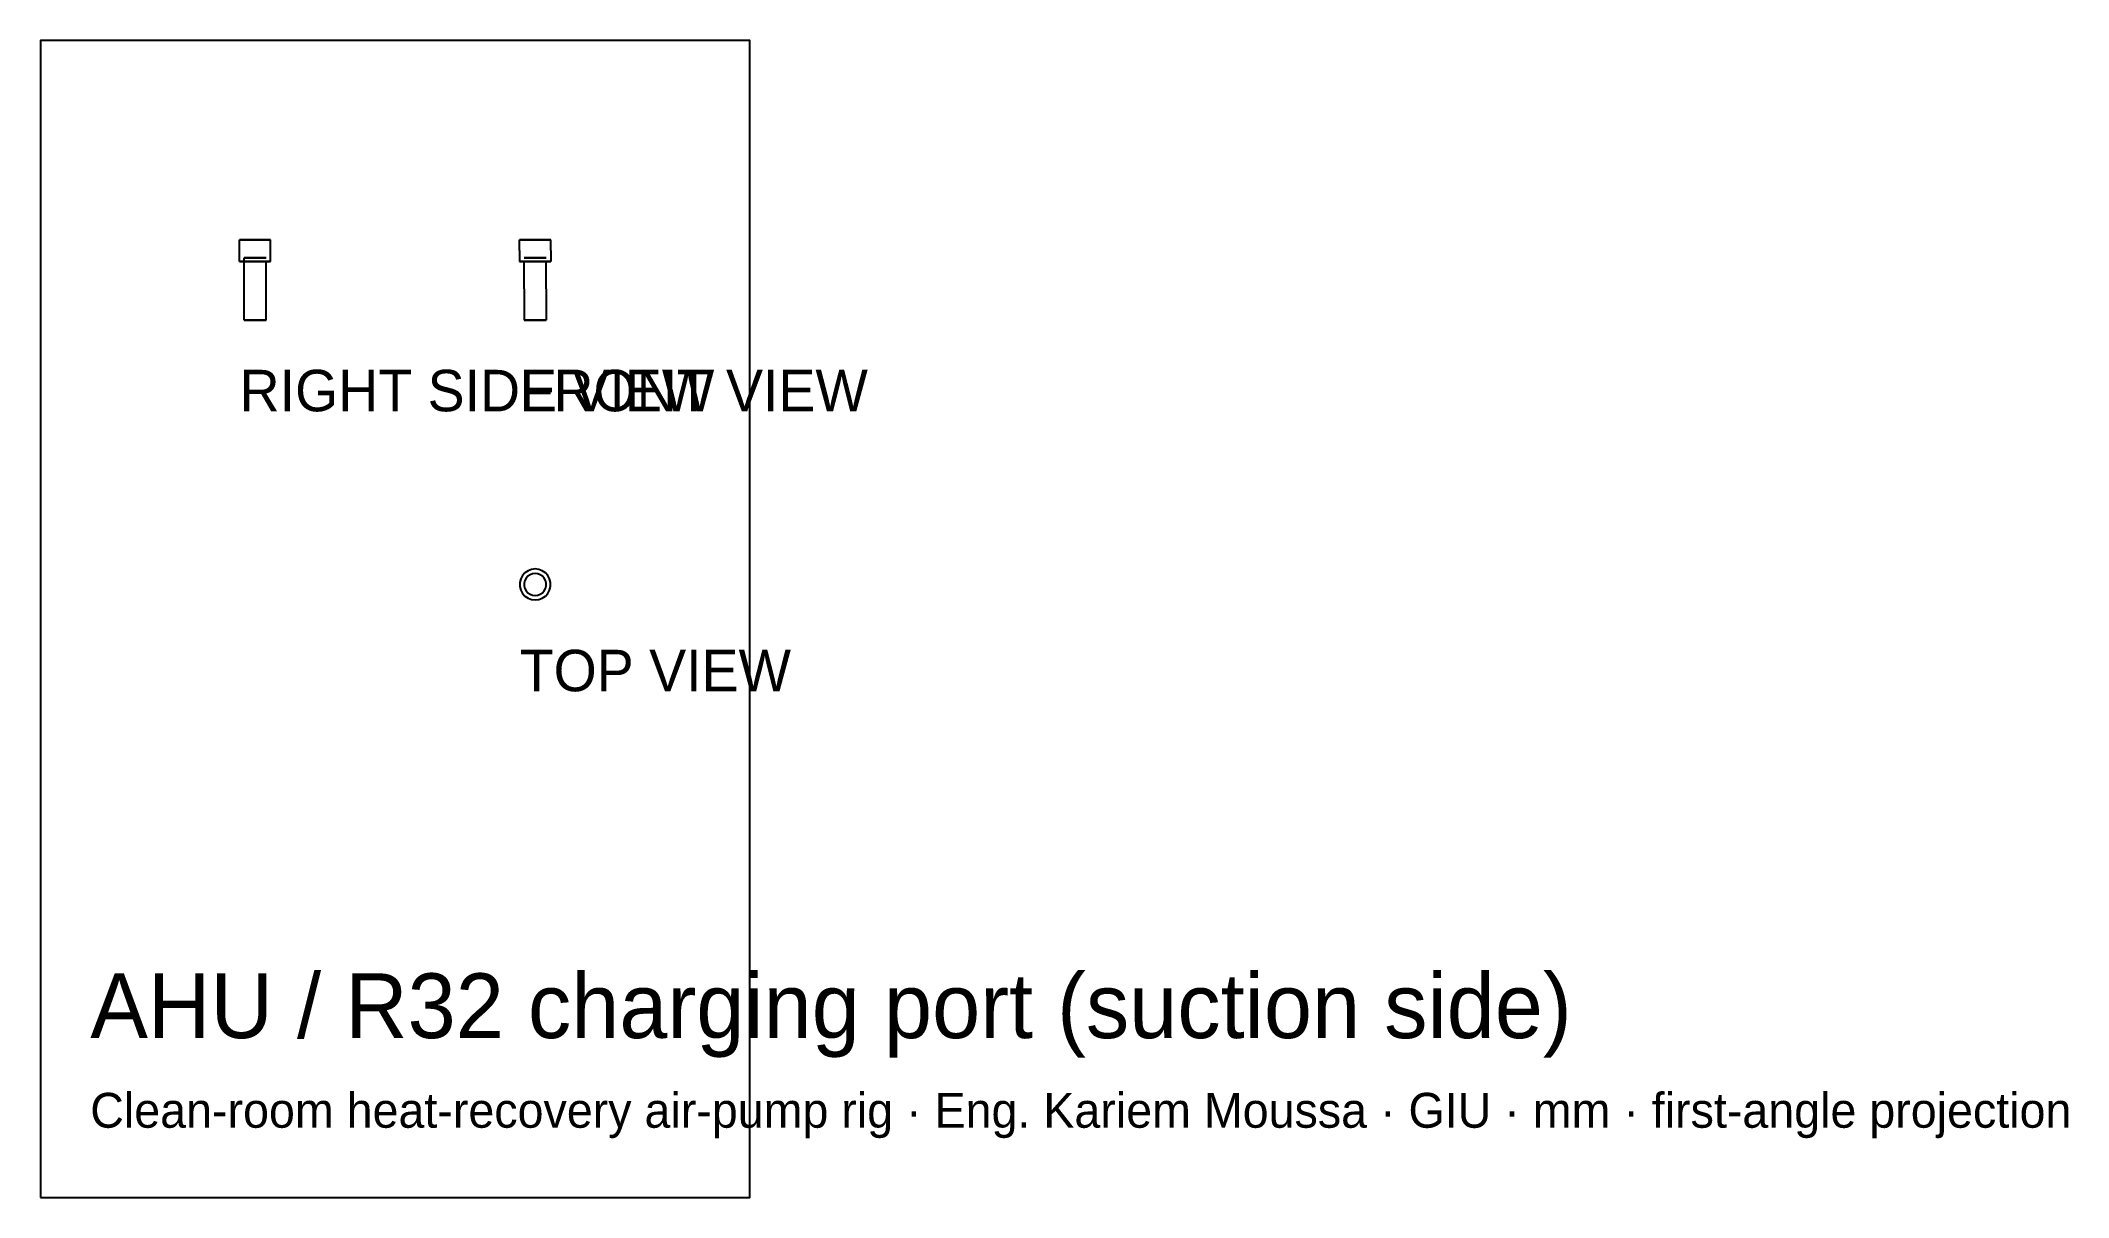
# Model space of a CAD drawing. Header units: millimetres. Extents: x -324 to -201, y -37 to 32.
import ezdxf

# ---------------------------------------------------------------- set-up
doc = ezdxf.new("R2010")
doc.units = ezdxf.units.MM
for name, color, linetype in [('BORDER', 7, 'Continuous'), ('HIDDEN', 8, 'Continuous'), ('TEXT', 5, 'Continuous'), ('VISIBLE', 7, 'Continuous')]:
    doc.layers.add(name, color=color, linetype=linetype)

msp = doc.modelspace()

# ---------------------------------------------------------------- linework, layer by layer
at = {"layer": 'BORDER'}
msp.add_lwpolyline([(-323.56, -37.39), (-280.81, -37.39), (-280.81, 32.32), (-323.56, 32.32)], close=True, dxfattribs=at)
at = {"layer": 'HIDDEN'}
for points in [[(-311.53, 20.32), (-311.56, 20.32)], [(-311.45, 20.32), (-311.53, 20.32)], [(-311.32, 20.32), (-311.45, 20.32)], [(-311.15, 20.32), (-311.32, 20.32)], [(-310.95, 20.32), (-311.15, 20.32)], [(-310.73, 20.32), (-310.95, 20.32)], [(-310.51, 20.32), (-310.73, 20.32)], [(-310.29, 20.32), (-310.51, 20.32)], [(-310.09, 20.32), (-310.29, 20.32)], [(-309.92, 20.32), (-310.09, 20.32)], [(-309.79, 20.32), (-309.92, 20.32)], [(-309.71, 20.32), (-309.79, 20.32)], [(-309.69, 20.32), (-309.71, 20.32)], [(-294.68, 20.32), (-294.69, 20.32)], [(-294.62, 20.32), (-294.68, 20.32)], [(-294.52, 20.32), (-294.62, 20.32)], [(-294.37, 20.32), (-294.52, 20.32)], [(-294.18, 20.32), (-294.37, 20.32)], [(-293.97, 20.32), (-294.18, 20.32)], [(-293.75, 20.32), (-293.97, 20.32)], [(-293.53, 20.32), (-293.75, 20.32)], [(-293.32, 20.32), (-293.53, 20.32)], [(-293.13, 20.32), (-293.32, 20.32)], [(-292.98, 20.32), (-293.13, 20.32)], [(-292.88, 20.32), (-292.98, 20.32)], [(-292.82, 20.32), (-292.88, 20.32)], [(-292.81, 20.32), (-292.82, 20.32)], [(-311.53, 19), (-311.56, 19)], [(-311.45, 19), (-311.53, 19)], [(-311.32, 19), (-311.45, 19)], [(-311.15, 19), (-311.32, 19)], [(-311.28, 19), (-311.28, 19.22)], [(-311.26, 19.22), (-311.28, 19.22)], [(-311.28, 19.22), (-311.26, 19.22)], [(-311.2, 19.22), (-311.26, 19.22)], [(-311.26, 19.22), (-311.2, 19.22)], [(-311.11, 19.22), (-311.2, 19.22)], [(-311.2, 19.22), (-311.11, 19.22)], [(-310.95, 19), (-311.15, 19)], [(-310.99, 19.22), (-311.11, 19.22)], [(-311.11, 19.22), (-310.99, 19.22)], [(-310.85, 19.22), (-310.99, 19.22)], [(-310.99, 19.22), (-310.85, 19.22)], [(-310.73, 19), (-310.95, 19)], [(-310.7, 19.22), (-310.85, 19.22)], [(-310.85, 19.22), (-310.7, 19.22)], [(-310.51, 19), (-310.73, 19)], [(-310.54, 19.22), (-310.7, 19.22)], [(-310.7, 19.22), (-310.54, 19.22)], [(-310.39, 19.22), (-310.54, 19.22)], [(-310.54, 19.22), (-310.39, 19.22)], [(-310.29, 19), (-310.51, 19)], [(-310.25, 19.22), (-310.39, 19.22)], [(-310.39, 19.22), (-310.25, 19.22)], [(-310.09, 19), (-310.29, 19)], [(-310.13, 19.22), (-310.25, 19.22)], [(-310.25, 19.22), (-310.13, 19.22)], [(-310.04, 19.22), (-310.13, 19.22)], [(-310.13, 19.22), (-310.04, 19.22)], [(-309.92, 19), (-310.09, 19)], [(-309.98, 19.22), (-310.04, 19.22)], [(-310.04, 19.22), (-309.98, 19.22)], [(-309.96, 19.22), (-309.98, 19.22)], [(-309.98, 19.22), (-309.96, 19.22)], [(-309.79, 19), (-309.92, 19)], [(-309.71, 19), (-309.79, 19)], [(-309.69, 19), (-309.71, 19)], [(-294.68, 19), (-294.69, 19)], [(-294.62, 19), (-294.68, 19)], [(-294.52, 19), (-294.62, 19)], [(-294.37, 19), (-294.52, 19)], [(-294.41, 19.22), (-294.37, 19.22)], [(-294.41, 19.22), (-294.41, 19.22)], [(-294.41, 19.22), (-294.41, 19.22)], [(-294.37, 19.22), (-294.41, 19.22)], [(-294.37, 19.22), (-294.29, 19.22)], [(-294.29, 19.22), (-294.37, 19.22)], [(-294.18, 19), (-294.37, 19)], [(-294.29, 19.22), (-294.19, 19.22)], [(-294.19, 19.22), (-294.29, 19.22)], [(-294.19, 19.22), (-294.06, 19.22)], [(-294.06, 19.22), (-294.19, 19.22)], [(-293.97, 19), (-294.18, 19)], [(-294.06, 19.22), (-293.91, 19.22)], [(-293.91, 19.22), (-294.06, 19.22)], [(-293.75, 19), (-293.97, 19)], [(-293.91, 19.22), (-293.75, 19.22)], [(-293.75, 19.22), (-293.91, 19.22)], [(-293.59, 19.22), (-293.75, 19.22)], [(-293.75, 19.22), (-293.59, 19.22)], [(-293.53, 19), (-293.75, 19)], [(-293.44, 19.22), (-293.59, 19.22)], [(-293.59, 19.22), (-293.44, 19.22)], [(-293.32, 19), (-293.53, 19)], [(-293.31, 19.22), (-293.44, 19.22)], [(-293.44, 19.22), (-293.31, 19.22)], [(-293.13, 19), (-293.32, 19)], [(-293.21, 19.22), (-293.31, 19.22)], [(-293.31, 19.22), (-293.21, 19.22)], [(-293.13, 19.22), (-293.21, 19.22)], [(-293.21, 19.22), (-293.13, 19.22)], [(-293.09, 19.22), (-293.13, 19.22)], [(-293.13, 19.22), (-293.09, 19.22)], [(-292.98, 19), (-293.13, 19)], [(-293.09, 19.22), (-293.09, 19.22)], [(-293.09, 19.22), (-293.09, 19.22)], [(-292.88, 19), (-292.98, 19)], [(-292.82, 19), (-292.88, 19)], [(-292.81, 19), (-292.82, 19)], [(-311.26, 15.48), (-311.28, 15.48)], [(-311.2, 15.48), (-311.26, 15.48)], [(-311.11, 15.48), (-311.2, 15.48)], [(-310.99, 15.48), (-311.11, 15.48)], [(-310.85, 15.48), (-310.99, 15.48)], [(-310.7, 15.48), (-310.85, 15.48)], [(-310.54, 15.48), (-310.7, 15.48)], [(-310.39, 15.48), (-310.54, 15.48)], [(-310.25, 15.48), (-310.39, 15.48)], [(-310.13, 15.48), (-310.25, 15.48)], [(-310.04, 15.48), (-310.13, 15.48)], [(-309.98, 15.48), (-310.04, 15.48)], [(-309.96, 15.48), (-309.98, 15.48)], [(-294.41, 15.48), (-294.41, 15.48)], [(-294.37, 15.48), (-294.41, 15.48)], [(-294.29, 15.48), (-294.37, 15.48)], [(-294.19, 15.48), (-294.29, 15.48)], [(-294.06, 15.48), (-294.19, 15.48)], [(-293.91, 15.48), (-294.06, 15.48)], [(-293.75, 15.48), (-293.91, 15.48)], [(-293.59, 15.48), (-293.75, 15.48)], [(-293.44, 15.48), (-293.59, 15.48)], [(-293.31, 15.48), (-293.44, 15.48)], [(-293.21, 15.48), (-293.31, 15.48)], [(-293.13, 15.48), (-293.21, 15.48)], [(-293.09, 15.48), (-293.13, 15.48)], [(-293.09, 15.48), (-293.09, 15.48)], [(-294.52, 0.08), (-294.62, -0.12)], [(-294.37, 0.24), (-294.52, 0.08)], [(-294.18, 0.37), (-294.37, 0.24)], [(-294.19, 0.04), (-294.29, -0.08)], [(-294.19, 0.04), (-294.29, -0.08)], [(-294.06, 0.13), (-294.19, 0.04)], [(-294.06, 0.13), (-294.19, 0.04)], [(-293.97, 0.45), (-294.18, 0.37)], [(-293.91, 0.19), (-294.06, 0.13)], [(-293.91, 0.19), (-294.06, 0.13)], [(-293.75, 0.48), (-293.97, 0.45)], [(-293.75, 0.2), (-293.91, 0.19)], [(-293.75, 0.2), (-293.91, 0.19)], [(-293.53, 0.45), (-293.75, 0.48)], [(-293.59, 0.19), (-293.75, 0.2)], [(-293.59, 0.19), (-293.75, 0.2)], [(-293.44, 0.13), (-293.59, 0.19)], [(-293.44, 0.13), (-293.59, 0.19)], [(-293.32, 0.37), (-293.53, 0.45)], [(-293.31, 0.04), (-293.44, 0.13)], [(-293.31, 0.04), (-293.44, 0.13)], [(-293.13, 0.24), (-293.32, 0.37)], [(-293.21, -0.08), (-293.31, 0.04)], [(-293.21, -0.08), (-293.31, 0.04)], [(-292.98, 0.08), (-293.13, 0.24)], [(-292.88, -0.12), (-292.98, 0.08)], [(-294.62, -0.12), (-294.68, -0.34)], [(-294.68, -0.34), (-294.68, -0.57)], [(-294.68, -0.57), (-294.62, -0.79)], [(-294.62, -0.79), (-294.52, -0.99)], [(-294.52, -0.99), (-294.37, -1.15)], [(-294.37, -0.22), (-294.41, -0.38)], [(-294.37, -0.22), (-294.41, -0.38)], [(-294.41, -0.38), (-294.41, -0.53)], [(-294.41, -0.38), (-294.41, -0.53)], [(-294.41, -0.53), (-294.37, -0.69)], [(-294.41, -0.53), (-294.37, -0.69)], [(-294.29, -0.08), (-294.37, -0.22)], [(-294.29, -0.08), (-294.37, -0.22)], [(-294.37, -0.69), (-294.29, -0.83)], [(-294.37, -0.69), (-294.29, -0.83)], [(-294.37, -1.15), (-294.18, -1.28)], [(-294.29, -0.83), (-294.19, -0.95)], [(-294.29, -0.83), (-294.19, -0.95)], [(-294.19, -0.95), (-294.06, -1.04)], [(-294.19, -0.95), (-294.06, -1.04)], [(-294.06, -1.04), (-293.91, -1.1)], [(-294.06, -1.04), (-293.91, -1.1)], [(-293.91, -1.1), (-293.75, -1.12)], [(-293.91, -1.1), (-293.75, -1.12)], [(-293.75, -1.12), (-293.59, -1.1)], [(-293.75, -1.12), (-293.59, -1.1)], [(-293.59, -1.1), (-293.44, -1.04)], [(-293.59, -1.1), (-293.44, -1.04)], [(-293.44, -1.04), (-293.31, -0.95)], [(-293.44, -1.04), (-293.31, -0.95)], [(-293.32, -1.28), (-293.13, -1.15)], [(-293.31, -0.95), (-293.21, -0.83)], [(-293.31, -0.95), (-293.21, -0.83)], [(-293.13, -0.22), (-293.21, -0.08)], [(-293.13, -0.22), (-293.21, -0.08)], [(-293.21, -0.83), (-293.13, -0.69)], [(-293.21, -0.83), (-293.13, -0.69)], [(-293.09, -0.38), (-293.13, -0.22)], [(-293.09, -0.38), (-293.13, -0.22)], [(-293.13, -0.69), (-293.09, -0.53)], [(-293.13, -0.69), (-293.09, -0.53)], [(-293.13, -1.15), (-292.98, -0.99)], [(-293.09, -0.53), (-293.09, -0.38)], [(-293.09, -0.53), (-293.09, -0.38)], [(-292.98, -0.99), (-292.88, -0.79)], [(-292.82, -0.34), (-292.88, -0.12)], [(-292.88, -0.79), (-292.82, -0.57)], [(-292.82, -0.57), (-292.82, -0.34)], [(-294.18, -1.28), (-293.97, -1.36)], [(-293.97, -1.36), (-293.75, -1.39)], [(-293.75, -1.39), (-293.53, -1.36)], [(-293.53, -1.36), (-293.32, -1.28)]]:
    msp.add_lwpolyline(points, dxfattribs=at)
at = {"layer": 'VISIBLE'}
for points in [[(-311.56, 19), (-311.56, 20.32)], [(-311.56, 20.32), (-311.53, 20.32)], [(-311.53, 20.32), (-311.45, 20.32)], [(-311.45, 20.32), (-311.32, 20.32)], [(-311.32, 20.32), (-311.15, 20.32)], [(-311.15, 20.32), (-310.95, 20.32)], [(-310.95, 20.32), (-310.73, 20.32)], [(-310.73, 20.32), (-310.51, 20.32)], [(-310.51, 20.32), (-310.29, 20.32)], [(-310.29, 20.32), (-310.09, 20.32)], [(-310.09, 20.32), (-309.92, 20.32)], [(-309.92, 20.32), (-309.79, 20.32)], [(-309.79, 20.32), (-309.71, 20.32)], [(-309.71, 20.32), (-309.69, 20.32)], [(-309.69, 19), (-309.69, 20.32)], [(-294.68, 20.32), (-294.62, 20.32)], [(-294.69, 20.32), (-294.68, 20.32)], [(-294.69, 19.66), (-294.69, 20.32)], [(-294.69, 19.66), (-294.69, 19)], [(-294.62, 20.32), (-294.52, 20.32)], [(-294.52, 20.32), (-294.37, 20.32)], [(-294.37, 20.32), (-294.18, 20.32)], [(-294.18, 20.32), (-293.97, 20.32)], [(-293.97, 20.32), (-293.75, 20.32)], [(-293.75, 20.32), (-293.53, 20.32)], [(-293.53, 20.32), (-293.32, 20.32)], [(-293.32, 20.32), (-293.13, 20.32)], [(-293.13, 20.32), (-292.98, 20.32)], [(-292.98, 20.32), (-292.88, 20.32)], [(-292.88, 20.32), (-292.82, 20.32)], [(-292.82, 20.32), (-292.81, 20.32)], [(-292.81, 19.66), (-292.81, 20.32)], [(-292.81, 19.66), (-292.81, 19)], [(-311.56, 19), (-311.53, 19)], [(-311.53, 19), (-311.45, 19)], [(-311.45, 19), (-311.32, 19)], [(-311.32, 19), (-311.15, 19)], [(-311.28, 15.48), (-311.28, 19)], [(-311.15, 19), (-310.95, 19)], [(-310.95, 19), (-310.73, 19)], [(-310.73, 19), (-310.51, 19)], [(-310.51, 19), (-310.29, 19)], [(-310.29, 19), (-310.09, 19)], [(-310.09, 19), (-309.92, 19)], [(-309.96, 15.48), (-309.96, 19)], [(-309.92, 19), (-309.79, 19)], [(-309.79, 19), (-309.71, 19)], [(-309.71, 19), (-309.69, 19)], [(-294.68, 19), (-294.62, 19)], [(-294.69, 19), (-294.68, 19)], [(-294.62, 19), (-294.52, 19)], [(-294.52, 19), (-294.37, 19)], [(-294.41, 17.35), (-294.41, 19)], [(-294.37, 19), (-294.18, 19)], [(-294.18, 19), (-293.97, 19)], [(-293.97, 19), (-293.75, 19)], [(-293.75, 19), (-293.53, 19)], [(-293.53, 19), (-293.32, 19)], [(-293.32, 19), (-293.13, 19)], [(-293.13, 19), (-292.98, 19)], [(-293.09, 17.35), (-293.09, 19)], [(-292.98, 19), (-292.88, 19)], [(-292.88, 19), (-292.82, 19)], [(-292.82, 19), (-292.81, 19)], [(-294.41, 17.35), (-294.41, 15.48)], [(-293.09, 17.35), (-293.09, 15.48)], [(-311.28, 15.48), (-311.26, 15.48)], [(-311.26, 15.48), (-311.2, 15.48)], [(-311.2, 15.48), (-311.11, 15.48)], [(-311.11, 15.48), (-310.99, 15.48)], [(-310.99, 15.48), (-310.85, 15.48)], [(-310.85, 15.48), (-310.7, 15.48)], [(-310.7, 15.48), (-310.54, 15.48)], [(-310.54, 15.48), (-310.39, 15.48)], [(-310.39, 15.48), (-310.25, 15.48)], [(-310.25, 15.48), (-310.13, 15.48)], [(-310.13, 15.48), (-310.04, 15.48)], [(-310.04, 15.48), (-309.98, 15.48)], [(-309.98, 15.48), (-309.96, 15.48)], [(-294.41, 15.48), (-294.37, 15.48)], [(-294.41, 15.48), (-294.41, 15.48)], [(-294.37, 15.48), (-294.29, 15.48)], [(-294.29, 15.48), (-294.19, 15.48)], [(-294.19, 15.48), (-294.06, 15.48)], [(-294.06, 15.48), (-293.91, 15.48)], [(-293.91, 15.48), (-293.75, 15.48)], [(-293.75, 15.48), (-293.59, 15.48)], [(-293.59, 15.48), (-293.44, 15.48)], [(-293.44, 15.48), (-293.31, 15.48)], [(-293.31, 15.48), (-293.21, 15.48)], [(-293.21, 15.48), (-293.13, 15.48)], [(-293.13, 15.48), (-293.09, 15.48)], [(-293.09, 15.48), (-293.09, 15.48)], [(-294.52, 0.08), (-294.62, -0.12)], [(-294.37, 0.24), (-294.52, 0.08)], [(-294.18, 0.37), (-294.37, 0.24)], [(-293.97, 0.45), (-294.18, 0.37)], [(-293.75, 0.48), (-293.97, 0.45)], [(-293.53, 0.45), (-293.75, 0.48)], [(-293.32, 0.37), (-293.53, 0.45)], [(-293.13, 0.24), (-293.32, 0.37)], [(-292.98, 0.08), (-293.13, 0.24)], [(-292.88, -0.12), (-292.98, 0.08)], [(-294.62, -0.12), (-294.68, -0.34)], [(-294.68, -0.34), (-294.68, -0.57)], [(-294.68, -0.57), (-294.62, -0.79)], [(-294.62, -0.79), (-294.52, -0.99)], [(-294.52, -0.99), (-294.37, -1.15)], [(-294.37, -1.15), (-294.18, -1.28)], [(-293.32, -1.28), (-293.13, -1.15)], [(-293.13, -1.15), (-292.98, -0.99)], [(-292.98, -0.99), (-292.88, -0.79)], [(-292.82, -0.34), (-292.88, -0.12)], [(-292.88, -0.79), (-292.82, -0.57)], [(-292.82, -0.57), (-292.82, -0.34)], [(-294.18, -1.28), (-293.97, -1.36)], [(-293.97, -1.36), (-293.75, -1.39)], [(-293.75, -1.39), (-293.53, -1.36)], [(-293.53, -1.36), (-293.32, -1.28)]]:
    msp.add_lwpolyline(points, dxfattribs=at)

# ---------------------------------------------------------------- texts
at = {"layer": 'TEXT'}
for s, height, p in [('RIGHT SIDE VIEW', 2.5, (-311.56, 9.98)), ('FRONT VIEW', 2.5, (-294.69, 9.98)), ('TOP VIEW', 2.5, (-294.68, -6.89)), ('AHU / R32 charging port (suction side)', 3.9, (-320.56, -27.79)), ('Clean-room heat-recovery air-pump rig · Eng. Kariem Moussa · GIU · mm · first-angle projection', 2.1, (-320.56, -33.19))]:
    msp.add_text(s, height=height, dxfattribs=at).set_placement(p)

doc.saveas('drawing.dxf')
